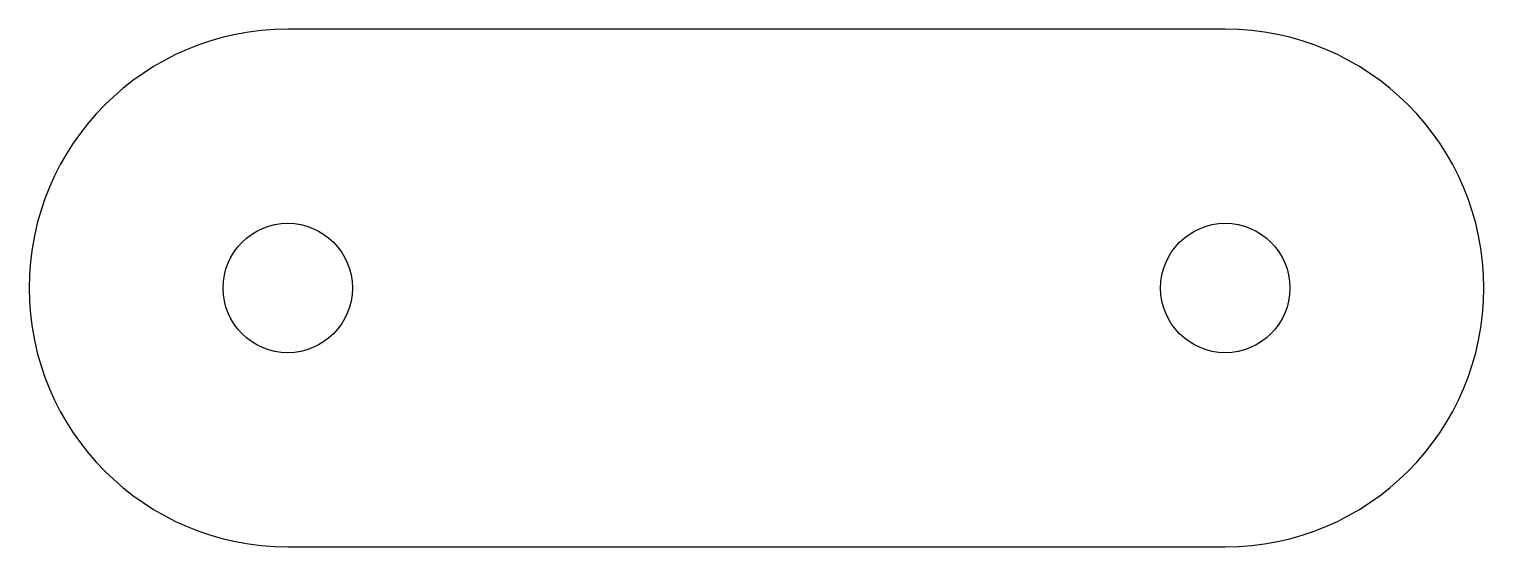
# Model space of a CAD drawing. Header units: inches. Extents: x 2 to 4.81, y 2 to 3.
import ezdxf

# ---------------------------------------------------------------- set-up
doc = ezdxf.new("R2010")
doc.units = ezdxf.units.IN
doc.header["$MEASUREMENT"] = 0
doc.layers.get('0').update_dxf_attribs({"linetype": 'CONTINUOUS'})

msp = doc.modelspace()

# ---------------------------------------------------------------- linework, layer by layer
for p, q in [((4.3125, 3, 0.1), (2.5, 3, 0.1)), ((2.5, 2, 0.1), (4.3125, 2, 0.1))]:
    msp.add_line(p, q)
for centre in [(2.5, 2.5), (4.3125, 2.5)]:
    msp.add_circle(centre, 0.125)
for centre, start, end in [((2.5, 2.5, 0.1), 90, 270), ((4.3125, 2.5, 0.1), 270, 90)]:
    msp.add_arc(centre, 0.5, start, end)

doc.saveas('drawing.dxf')
